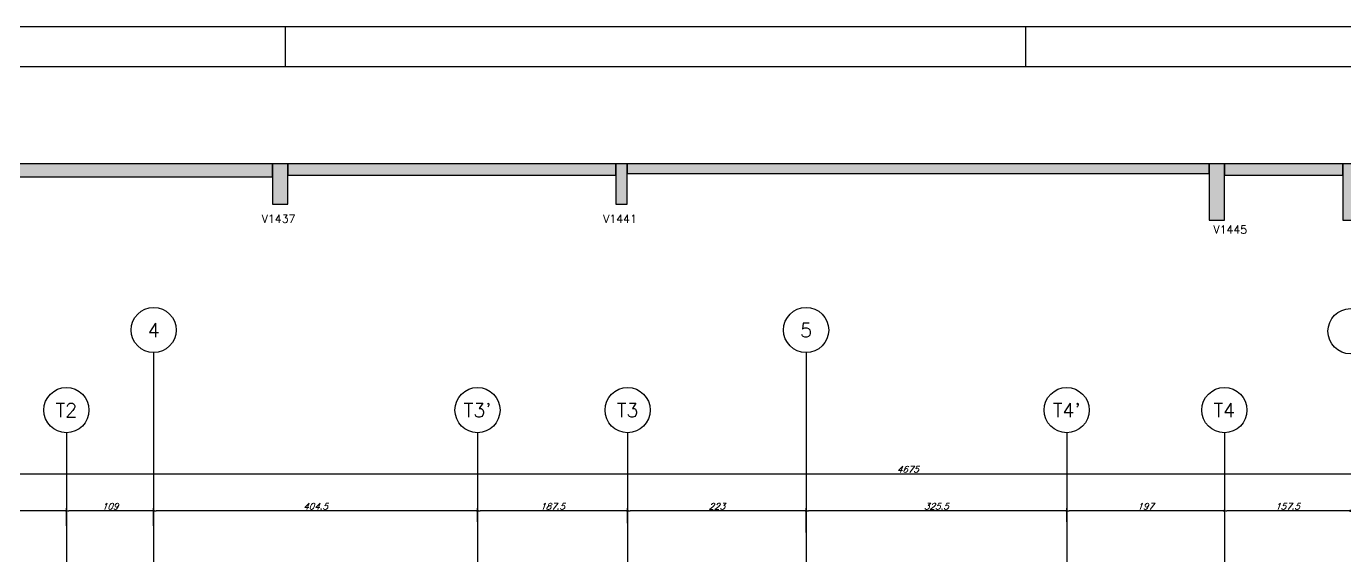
# Model space of a CAD drawing. Header units: millimetres. Extents: x -2290 to 5505, y -2157 to 2343.
# Drawn here: x -368 to 1278, y 1682 to 2343 of the extents above; entities that cross this region are included whole.
import ezdxf
from ezdxf.enums import TextEntityAlignment as Align

# ---------------------------------------------------------------- set-up
doc = ezdxf.new("R2010")
doc.units = ezdxf.units.MM
doc.header["$LTSCALE"] = 50
doc.linetypes.add('EIXO', pattern=[6.8, 6, -0.4, 0, -0.4])
for name, color, linetype in [('F-CORTE', 4, 'Continuous'), ('F-COTAS', 106, 'Continuous'), ('F-EIXO', 12, 'EIXO'), ('F-MARGEM', 1, 'Continuous'), ('F-SOLIDO-CORTE', 71, 'Continuous'), ('F-TEXTO', 6, 'Continuous'), ('F-TEXTO-YELLOW', 2, 'Continuous')]:
    doc.layers.add(name, color=color, linetype=linetype)
doc.styles.add('CP-TEXT-INCL', font='simplex.shx', dxfattribs={"oblique": 20})
doc.styles.add('MCP', font='simplex.shx')
doc.styles.add('ROMANS', font='simplex.shx')
doc.dimstyles.new('CP-COTAS-50', dxfattribs={"dimscale": 0.64, "dimtxt": 12.5, "dimasz": 5, "dimexe": 5, "dimexo": 5, "dimgap": 2.5, "dimtad": 1, "dimdec": 1, "dimdsep": 46, "dimtxsty": 'CP-TEXT-INCL', "dimblk1": 'DOT', "dimblk2": 'DOT', "dimsah": 1, "dimcen": 9, "dimclrd": 256, "dimclre": 256, "dimclrt": 256, "dimadec": 0, "dimazin": 0, "dimtfac": 1, "dimtdec": 1, "dimtmove": 2, "dimatfit": 3, "dimldrblk": 'DOT', "dimfxl": 0, "dimtolj": 1, "dimarcsym": 0})

# ---------------------------------------------------------------- blocks, each defined once
blk = doc.blocks.new('*U43')
at = {"layer": 'F-EIXO'}
blk.add_line((0, 0), (0, -2861.1), dxfattribs=at)
at = {"layer": 'F-EIXO', "color": 2, "linetype": 'Continuous'}
blk.add_circle((0, 28.2), 28.2, dxfattribs=at)
at = {"layer": 'F-TEXTO', "style": 'ROMANS'}
blk.add_attdef('EIXO', text='', height=17.5, rotation=360, dxfattribs=at).set_placement((0, 28.2), align=Align.MIDDLE_CENTER)
blk = doc.blocks.new('*U32')
at = {"layer": 'F-EIXO'}
blk.add_line((0, 0), (0, -2961.1), dxfattribs=at)
at = {"layer": 'F-EIXO', "color": 2, "linetype": 'Continuous'}
blk.add_circle((0, 28.2), 28.2, dxfattribs=at)
at = {"layer": 'F-TEXTO', "style": 'ROMANS'}
blk.add_attdef('EIXO', text='', height=17.5, rotation=360, dxfattribs=at).set_placement((0, 28.2), align=Align.MIDDLE_CENTER)
blk = doc.blocks.new('*U33')
at = {"layer": 'F-EIXO'}
blk.add_line((0, 0), (0, -2861.1), dxfattribs=at)
at = {"layer": 'F-EIXO', "color": 2, "linetype": 'Continuous'}
blk.add_circle((0, 28.2), 28.2, dxfattribs=at)
at = {"layer": 'F-TEXTO', "style": 'ROMANS'}
blk.add_attdef('EIXO', text='', height=17.5, rotation=360, dxfattribs=at).set_placement((0, 28.2), align=Align.MIDDLE_CENTER)
blk = doc.blocks.new('*U36')
at = {"layer": 'F-EIXO'}
blk.add_line((0, 0), (0, -2861.1), dxfattribs=at)
at = {"layer": 'F-EIXO', "color": 2, "linetype": 'Continuous'}
blk.add_circle((0, 28.2), 28.2, dxfattribs=at)
at = {"layer": 'F-TEXTO', "style": 'ROMANS'}
blk.add_attdef('EIXO', text='', height=17.5, rotation=360, dxfattribs=at).set_placement((0, 28.2), align=Align.MIDDLE_CENTER)
blk = doc.blocks.new('*U37')
at = {"layer": 'F-EIXO'}
blk.add_line((0, 0), (0, -2961.1), dxfattribs=at)
at = {"layer": 'F-EIXO', "color": 2, "linetype": 'Continuous'}
blk.add_circle((0, 28.2), 28.2, dxfattribs=at)
at = {"layer": 'F-TEXTO', "style": 'ROMANS'}
blk.add_attdef('EIXO', text='', height=17.5, rotation=360, dxfattribs=at).set_placement((0, 28.2), align=Align.MIDDLE_CENTER)
blk = doc.blocks.new('*U25')
at = {"layer": 'F-EIXO'}
blk.add_line((0, 0), (0, -2861.1), dxfattribs=at)
at = {"layer": 'F-EIXO', "color": 2, "linetype": 'Continuous'}
blk.add_circle((0, 28.2), 28.2, dxfattribs=at)
at = {"layer": 'F-TEXTO', "style": 'ROMANS'}
blk.add_attdef('EIXO', text='', height=17.5, rotation=360, dxfattribs=at).set_placement((0, 28.2), align=Align.MIDDLE_CENTER)
blk = doc.blocks.new('*U30')
at = {"layer": 'F-EIXO'}
blk.add_line((0, 0), (0, -2861.1), dxfattribs=at)
at = {"layer": 'F-EIXO', "color": 2, "linetype": 'Continuous'}
blk.add_circle((0, 28.2), 28.2, dxfattribs=at)
at = {"layer": 'F-TEXTO', "style": 'ROMANS'}
blk.add_attdef('EIXO', text='', height=17.5, rotation=360, dxfattribs=at).set_placement((0, 28.2), align=Align.MIDDLE_CENTER)
blk = doc.blocks.new('*U29')
at = {"layer": 'F-EIXO', "color": 2, "linetype": 'Continuous'}
blk.add_circle((0, 28.2), 28.2, dxfattribs=at)
at = {"layer": 'F-TEXTO', "style": 'ROMANS'}
blk.add_attdef('EIXO', text='', height=17.5, rotation=360, dxfattribs=at).set_placement((0, 28.2), align=Align.MIDDLE_CENTER)
blk = doc.blocks.new('A0-2L_900')
at = {"layer": 'F-MARGEM', "color": 2}
for p, q in [((44.9, 90), (44.9, 89)), ((63.4, 90), (63.4, 89))]:
    blk.add_line(p, q, dxfattribs=at)
blk.add_lwpolyline([(155.9, 0), (0, 0), (0, 90), (155.9, 90)], close=True, dxfattribs=at)
at = {"layer": 'F-MARGEM', "color": 7}
blk.add_lwpolyline([(2.5, 89), (154.9, 89), (154.9, 1), (2.5, 1)], close=True, dxfattribs=at)
blk = doc.blocks.new('_DOT')
at = {"color": 0, "linetype": 'ByBlock'}
blk.add_line((-0.5, 0), (-1, 0), dxfattribs=at)
at = {"color": 0, "linetype": 'ByBlock', "const_width": 0.5}
blk.add_lwpolyline([(-0.25, 0, 1), (0.25, 0, 1)], format="xyb", close=True, dxfattribs=at)
blk = doc.blocks.new('*D275')
at = {"layer": 'DEFPOINTS', "color": 0, "transparency": 16777216}
for p in [(3070, 1784), (-1605, 1438), (3070, 1438)]:
    blk.add_point(p, dxfattribs=at)
at = {"layer": 'F-COTAS', "lineweight": -2, "transparency": 16777216}
for p, q in [((-1605, 1441.2), (-1605, 1787.2)), ((-1601.8, 1784), (3066.8, 1784)), ((3070, 1441.2), (3070, 1787.2))]:
    blk.add_line(p, q, dxfattribs=at)
at = {"layer": 'F-COTAS', "lineweight": -2, "transparency": 16777216, "xscale": 3.2, "yscale": 3.2, "zscale": 3.2, "rotation": 180}
blk.add_blockref('_DOT', (-1605, 1784), dxfattribs=at)
at = {"layer": 'F-COTAS', "lineweight": -2, "transparency": 16777216, "xscale": 3.2, "yscale": 3.2, "zscale": 3.2}
blk.add_blockref('_DOT', (3070, 1784), dxfattribs=at)
at = {"layer": 'F-COTAS', "transparency": 16777216, "insert": (732.5, 1789.6), "char_height": 8, "attachment_point": 5, "style": 'CP-TEXT-INCL'}
blk.add_mtext('\\A1;4675', dxfattribs=at)
blk = doc.blocks.new('*D283')
at = {"layer": 'DEFPOINTS', "color": 0, "transparency": 16777216}
for p in [(1128, 1737.7), (1128, 1737.7), (1285.5, 1737.7)]:
    blk.add_point(p, dxfattribs=at)
at = {"layer": 'F-COTAS', "lineweight": -2, "transparency": 16777216}
blk.add_line((1282.3, 1737.7), (1131.2, 1737.7), dxfattribs=at)
at = {"layer": 'F-COTAS', "lineweight": -2, "transparency": 16777216, "xscale": 3.2, "yscale": 3.2, "zscale": 3.2, "rotation": 180}
blk.add_blockref('_DOT', (1128, 1737.7), dxfattribs=at)
at = {"layer": 'F-COTAS', "lineweight": -2, "transparency": 16777216, "xscale": 3.2, "yscale": 3.2, "zscale": 3.2}
blk.add_blockref('_DOT', (1285.5, 1737.7), dxfattribs=at)
at = {"layer": 'F-COTAS', "transparency": 16777216, "insert": (1206.8, 1743.3), "char_height": 8, "attachment_point": 5, "style": 'CP-TEXT-INCL'}
blk.add_mtext('\\A1;157.5', dxfattribs=at)
blk = doc.blocks.new('*D284')
at = {"layer": 'DEFPOINTS', "color": 0, "transparency": 16777216}
for p in [(931, 1737.7), (1128, 1737.7), (931, 1720.8)]:
    blk.add_point(p, dxfattribs=at)
at = {"layer": 'F-COTAS', "lineweight": -2, "transparency": 16777216}
for p, q in [((931, 1724), (931, 1740.9)), ((1124.8, 1737.7), (934.2, 1737.7))]:
    blk.add_line(p, q, dxfattribs=at)
at = {"layer": 'F-COTAS', "lineweight": -2, "transparency": 16777216, "xscale": 3.2, "yscale": 3.2, "zscale": 3.2, "rotation": 180}
blk.add_blockref('_DOT', (931, 1737.7), dxfattribs=at)
at = {"layer": 'F-COTAS', "lineweight": -2, "transparency": 16777216, "xscale": 3.2, "yscale": 3.2, "zscale": 3.2}
blk.add_blockref('_DOT', (1128, 1737.7), dxfattribs=at)
at = {"layer": 'F-COTAS', "transparency": 16777216, "insert": (1029.5, 1743.3), "char_height": 8, "attachment_point": 5, "style": 'CP-TEXT-INCL'}
blk.add_mtext('\\A1;197', dxfattribs=at)
blk = doc.blocks.new('*D285')
at = {"layer": 'DEFPOINTS', "color": 0, "transparency": 16777216}
for p in [(605.5, 1737.7), (931, 1720.8), (605.5, 1707.6)]:
    blk.add_point(p, dxfattribs=at)
at = {"layer": 'F-COTAS', "lineweight": -2, "transparency": 16777216}
for p, q in [((605.5, 1710.8), (605.5, 1740.9)), ((927.8, 1737.7), (608.7, 1737.7)), ((931, 1724), (931, 1740.9))]:
    blk.add_line(p, q, dxfattribs=at)
at = {"layer": 'F-COTAS', "lineweight": -2, "transparency": 16777216, "xscale": 3.2, "yscale": 3.2, "zscale": 3.2, "rotation": 180}
blk.add_blockref('_DOT', (605.5, 1737.7), dxfattribs=at)
at = {"layer": 'F-COTAS', "lineweight": -2, "transparency": 16777216, "xscale": 3.2, "yscale": 3.2, "zscale": 3.2}
blk.add_blockref('_DOT', (931, 1737.7), dxfattribs=at)
at = {"layer": 'F-COTAS', "transparency": 16777216, "insert": (768.2, 1743.3), "char_height": 8, "attachment_point": 5, "style": 'CP-TEXT-INCL'}
blk.add_mtext('\\A1;325.5', dxfattribs=at)
blk = doc.blocks.new('*D286')
at = {"layer": 'DEFPOINTS', "color": 0, "transparency": 16777216}
for p in [(382.5, 1737.7), (382.5, 1719.2), (605.5, 1707.6)]:
    blk.add_point(p, dxfattribs=at)
at = {"layer": 'F-COTAS', "lineweight": -2, "transparency": 16777216}
for p, q in [((382.5, 1722.4), (382.5, 1740.9)), ((602.3, 1737.7), (385.7, 1737.7)), ((605.5, 1710.8), (605.5, 1740.9))]:
    blk.add_line(p, q, dxfattribs=at)
at = {"layer": 'F-COTAS', "lineweight": -2, "transparency": 16777216, "xscale": 3.2, "yscale": 3.2, "zscale": 3.2, "rotation": 180}
blk.add_blockref('_DOT', (382.5, 1737.7), dxfattribs=at)
at = {"layer": 'F-COTAS', "lineweight": -2, "transparency": 16777216, "xscale": 3.2, "yscale": 3.2, "zscale": 3.2}
blk.add_blockref('_DOT', (605.5, 1737.7), dxfattribs=at)
at = {"layer": 'F-COTAS', "transparency": 16777216, "insert": (494, 1743.3), "char_height": 8, "attachment_point": 5, "style": 'CP-TEXT-INCL'}
blk.add_mtext('\\A1;223', dxfattribs=at)
blk = doc.blocks.new('*D287')
at = {"layer": 'DEFPOINTS', "color": 0, "transparency": 16777216}
for p in [(195, 1737.7), (195, 1720.8), (382.5, 1719.2)]:
    blk.add_point(p, dxfattribs=at)
at = {"layer": 'F-COTAS', "lineweight": -2, "transparency": 16777216}
for p, q in [((195, 1724), (195, 1740.9)), ((379.3, 1737.7), (198.2, 1737.7)), ((382.5, 1722.4), (382.5, 1740.9))]:
    blk.add_line(p, q, dxfattribs=at)
at = {"layer": 'F-COTAS', "lineweight": -2, "transparency": 16777216, "xscale": 3.2, "yscale": 3.2, "zscale": 3.2, "rotation": 180}
blk.add_blockref('_DOT', (195, 1737.7), dxfattribs=at)
at = {"layer": 'F-COTAS', "lineweight": -2, "transparency": 16777216, "xscale": 3.2, "yscale": 3.2, "zscale": 3.2}
blk.add_blockref('_DOT', (382.5, 1737.7), dxfattribs=at)
at = {"layer": 'F-COTAS', "transparency": 16777216, "insert": (288.7, 1743.3), "char_height": 8, "attachment_point": 5, "style": 'CP-TEXT-INCL'}
blk.add_mtext('\\A1;187.5', dxfattribs=at)
blk = doc.blocks.new('*D288')
at = {"layer": 'DEFPOINTS', "color": 0, "transparency": 16777216}
for p in [(-209.5, 1737.7), (-209.5, 1715.9), (195, 1720.8)]:
    blk.add_point(p, dxfattribs=at)
at = {"layer": 'F-COTAS', "lineweight": -2, "transparency": 16777216}
for p, q in [((-209.5, 1719.1), (-209.5, 1740.9)), ((191.8, 1737.7), (-206.3, 1737.7)), ((195, 1724), (195, 1740.9))]:
    blk.add_line(p, q, dxfattribs=at)
at = {"layer": 'F-COTAS', "lineweight": -2, "transparency": 16777216, "xscale": 3.2, "yscale": 3.2, "zscale": 3.2, "rotation": 180}
blk.add_blockref('_DOT', (-209.5, 1737.7), dxfattribs=at)
at = {"layer": 'F-COTAS', "lineweight": -2, "transparency": 16777216, "xscale": 3.2, "yscale": 3.2, "zscale": 3.2}
blk.add_blockref('_DOT', (195, 1737.7), dxfattribs=at)
at = {"layer": 'F-COTAS', "transparency": 16777216, "insert": (-7.3, 1743.3), "char_height": 8, "attachment_point": 5, "style": 'CP-TEXT-INCL'}
blk.add_mtext('\\A1;404.5', dxfattribs=at)
blk = doc.blocks.new('*D289')
at = {"layer": 'DEFPOINTS', "color": 0, "transparency": 16777216}
for p in [(-318.5, 1737.7), (-318.5, 1715.9), (-209.5, 1715.9)]:
    blk.add_point(p, dxfattribs=at)
at = {"layer": 'F-COTAS', "lineweight": -2, "transparency": 16777216}
for p, q in [((-318.5, 1719.1), (-318.5, 1740.9)), ((-212.7, 1737.7), (-315.3, 1737.7)), ((-209.5, 1719.1), (-209.5, 1740.9))]:
    blk.add_line(p, q, dxfattribs=at)
at = {"layer": 'F-COTAS', "lineweight": -2, "transparency": 16777216, "xscale": 3.2, "yscale": 3.2, "zscale": 3.2, "rotation": 180}
blk.add_blockref('_DOT', (-318.5, 1737.7), dxfattribs=at)
at = {"layer": 'F-COTAS', "lineweight": -2, "transparency": 16777216, "xscale": 3.2, "yscale": 3.2, "zscale": 3.2}
blk.add_blockref('_DOT', (-209.5, 1737.7), dxfattribs=at)
at = {"layer": 'F-COTAS', "transparency": 16777216, "insert": (-264, 1743.3), "char_height": 8, "attachment_point": 5, "style": 'CP-TEXT-INCL'}
blk.add_mtext('\\A1;109', dxfattribs=at)
blk = doc.blocks.new('*D290')
at = {"layer": 'DEFPOINTS', "color": 0, "transparency": 16777216}
for p in [(-506, 1737.7), (-318.5, 1715.9), (-506, 1710.9)]:
    blk.add_point(p, dxfattribs=at)
at = {"layer": 'F-COTAS', "lineweight": -2, "transparency": 16777216}
for p, q in [((-506, 1714.1), (-506, 1740.9)), ((-321.7, 1737.7), (-502.8, 1737.7)), ((-318.5, 1719.1), (-318.5, 1740.9))]:
    blk.add_line(p, q, dxfattribs=at)
at = {"layer": 'F-COTAS', "lineweight": -2, "transparency": 16777216, "xscale": 3.2, "yscale": 3.2, "zscale": 3.2, "rotation": 180}
blk.add_blockref('_DOT', (-506, 1737.7), dxfattribs=at)
at = {"layer": 'F-COTAS', "lineweight": -2, "transparency": 16777216, "xscale": 3.2, "yscale": 3.2, "zscale": 3.2}
blk.add_blockref('_DOT', (-318.5, 1737.7), dxfattribs=at)
at = {"layer": 'F-COTAS', "transparency": 16777216, "insert": (-412.3, 1743.3), "char_height": 8, "attachment_point": 5, "style": 'CP-TEXT-INCL'}
blk.add_mtext('\\A1;187.5', dxfattribs=at)

msp = doc.modelspace()

# ---------------------------------------------------------------- hatches: boundary and pattern name
at = {"layer": 'F-SOLIDO-CORTE', "linetype": 'Continuous'}
for points in [[(-146.113, 2170.788), (-156.092, 2170.788), (-253.262, 2170.788), (-295.304, 2170.788), (-334.673, 2170.788), (-397.352, 2170.788), (-424.471, 2170.788), (-543.526, 2170.788), (-595.037, 2170.788), (-849.935, 2170.788), (-863.591, 2170.788), (-869.5, 2170.788), (-869.5, 2165.185), (-869.5, 2162.761), (-869.5, 2154.788), (-855.844, 2154.788), (-849.935, 2154.788), (-595.037, 2154.788), (-475.981, 2154.788), (-424.471, 2154.788), (-361.791, 2154.788), (-334.673, 2154.788), (-295.304, 2154.788), (-198.134, 2154.788), (-156.092, 2154.788), (-129.597, 2154.788), (-123.05, 2154.788), (-61, 2154.788), (-61, 2164.558), (-61, 2166.716), (-61, 2170.788), (-123.05, 2170.788)], [(-61, 2140.256), (-61, 2133.511), (-61, 2120.788), (-56.165, 2120.788), (-44.563, 2120.788), (-42, 2120.788), (-42, 2151.319), (-42, 2158.065), (-42, 2170.788), (-53.602, 2170.788), (-56.165, 2170.788), (-61, 2170.788)], [(245.732, 2170.788), (239.37, 2170.788), (141.403, 2170.788), (-8.813, 2170.788), (-42, 2170.788), (-42, 2162.239), (-42, 2160.35), (-42, 2156.788), (108.216, 2156.788), (141.403, 2156.788), (239.37, 2156.788), (245.732, 2156.788), (345.875, 2156.788), (368, 2156.788), (368, 2165.336), (368, 2167.225), (368, 2170.788), (267.856, 2170.788)], [(368, 2140.256), (368, 2133.511), (368, 2120.788), (371.562, 2120.788), (380.111, 2120.788), (382, 2120.788), (382, 2151.319), (382, 2158.065), (382, 2170.788), (373.451, 2170.788), (371.562, 2170.788), (368, 2170.788)], [(541.545, 2170.788), (410.87, 2170.788), (382, 2170.788), (382, 2163.46), (382, 2161.841), (382, 2158.788), (512.676, 2158.788), (541.545, 2158.788), (551.724, 2158.788), (726.539, 2158.788), (738.141, 2158.788), (740.704, 2158.788), (749.353, 2158.788), (752.451, 2158.788), (1040.552, 2158.788), (1109, 2158.788), (1109, 2164.962), (1109, 2166.429), (1109, 2170.788), (807.347, 2170.788), (752.451, 2170.788), (749.353, 2170.788), (740.704, 2170.788), (729.102, 2170.788), (726.539, 2170.788), (551.724, 2170.788)], [(1115.902, 2170.788), (1109, 2170.788), (1109, 2134.771), (1109, 2126.215), (1109, 2100.788), (1115.902, 2100.788), (1125.677, 2100.788), (1128, 2100.788), (1128, 2136.804), (1128, 2145.361), (1128, 2170.788), (1118.224, 2170.788)], [(1155.167, 2170.788), (1128, 2170.788), (1128, 2163.584), (1128, 2161.873), (1128, 2156.788), (1265.567, 2156.788), (1269.511, 2156.788), (1276, 2156.788), (1276, 2169.801), (1276, 2169.961), (1276, 2170.788), (1269.511, 2170.788)], [(1276, 2105.722), (1276, 2104.919), (1276, 2100.788), (1277.121, 2100.788), (1294.782, 2100.788), (1295, 2100.788), (1295, 2165.853), (1295, 2166.656), (1295, 2170.788), (1277.339, 2170.788), (1277.121, 2170.788), (1276, 2170.788)]]:
    msp.add_hatch(color=256, dxfattribs=at).paths.add_polyline_path(points, flags=16)

# ---------------------------------------------------------------- linework, layer by layer
at = {"layer": 'F-CORTE', "linetype": 'Continuous'}
for p, q in [((-146.113, 2170.788), (-869.5, 2170.788)), ((-61, 2170.788), (-146.113, 2170.788)), ((-56.165, 2170.788), (-61, 2170.788)), ((-53.602, 2170.788), (-56.165, 2170.788)), ((-42, 2170.788), (-53.602, 2170.788)), ((245.732, 2170.788), (-42, 2170.788)), ((368, 2170.788), (245.732, 2170.788)), ((371.562, 2170.788), (368, 2170.788)), ((373.451, 2170.788), (371.562, 2170.788)), ((382, 2170.788), (373.451, 2170.788)), ((541.545, 2170.788), (382, 2170.788)), ((382, 2158.065), (382, 2158.788)), ((382, 2158.788), (512.676, 2158.788)), ((382, 2151.319), (382, 2158.065)), ((512.676, 2158.788), (541.545, 2158.788)), ((1109, 2170.788), (541.545, 2170.788)), ((541.545, 2158.788), (551.724, 2158.788)), ((551.724, 2158.788), (726.539, 2158.788)), ((726.539, 2158.788), (738.141, 2158.788)), ((738.141, 2158.788), (740.704, 2158.788)), ((740.704, 2158.788), (749.353, 2158.788)), ((749.353, 2158.788), (752.451, 2158.788)), ((752.451, 2158.788), (1040.552, 2158.788)), ((1040.552, 2158.788), (1109, 2158.788)), ((1115.902, 2170.788), (1109, 2170.788)), ((1109, 2158.788), (1109, 2134.771)), ((1128, 2170.788), (1115.902, 2170.788)), ((1155.167, 2170.788), (1128, 2170.788)), ((1276, 2170.788), (1155.167, 2170.788)), ((1277.121, 2170.788), (1276, 2170.788)), ((1277.339, 2170.788), (1277.121, 2170.788)), ((1295, 2170.788), (1277.339, 2170.788)), ((-424.471, 2154.788), (-361.791, 2154.788)), ((-361.791, 2154.788), (-334.673, 2154.788)), ((-334.673, 2154.788), (-295.304, 2154.788)), ((-295.304, 2154.788), (-198.134, 2154.788)), ((-198.134, 2154.788), (-156.092, 2154.788)), ((-156.092, 2154.788), (-129.597, 2154.788)), ((-129.597, 2154.788), (-123.05, 2154.788)), ((-123.05, 2154.788), (-61, 2154.788)), ((-61, 2154.788), (-61, 2140.256)), ((-42, 2151.319), (-42, 2156.788)), ((-42, 2156.788), (108.216, 2156.788)), ((-42, 2120.788), (-42, 2151.319)), ((108.216, 2156.788), (141.403, 2156.788)), ((141.403, 2156.788), (239.37, 2156.788)), ((239.37, 2156.788), (245.732, 2156.788)), ((245.732, 2156.788), (345.875, 2156.788)), ((345.875, 2156.788), (368, 2156.788)), ((368, 2156.788), (368, 2140.256)), ((382, 2120.788), (382, 2151.319)), ((1128, 2145.361), (1128, 2156.788)), ((1128, 2156.788), (1265.567, 2156.788)), ((1128, 2136.804), (1128, 2145.361)), ((1265.567, 2156.788), (1269.511, 2156.788)), ((1269.511, 2156.788), (1276, 2156.788)), ((1276, 2156.788), (1276, 2105.722)), ((-61, 2140.256), (-61, 2120.788)), ((368, 2140.256), (368, 2120.788)), ((1109, 2134.771), (1109, 2126.215)), ((1109, 2126.215), (1109, 2100.788)), ((1128, 2100.788), (1128, 2136.804)), ((-61, 2120.788), (-56.165, 2120.788)), ((-56.165, 2120.788), (-44.563, 2120.788)), ((-44.563, 2120.788), (-42, 2120.788)), ((368, 2120.788), (371.562, 2120.788)), ((371.562, 2120.788), (380.111, 2120.788)), ((380.111, 2120.788), (382, 2120.788)), ((1109, 2100.788), (1115.902, 2100.788)), ((1115.902, 2100.788), (1125.677, 2100.788)), ((1125.677, 2100.788), (1128, 2100.788)), ((1276, 2105.722), (1276, 2100.788)), ((1276, 2100.788), (1277.121, 2100.788)), ((1277.121, 2100.788), (1294.782, 2100.788))]:
    msp.add_line(p, q, dxfattribs=at)
at = {"layer": 'F-SOLIDO-CORTE', "linetype": 'Continuous'}
for p, q in [((-334.673, 2170.788), (-397.352, 2170.788)), ((-295.304, 2170.788), (-334.673, 2170.788)), ((-253.262, 2170.788), (-295.304, 2170.788)), ((-156.092, 2170.788), (-253.262, 2170.788)), ((-146.113, 2170.788), (-156.092, 2170.788)), ((-123.05, 2170.788), (-146.113, 2170.788)), ((-61, 2170.788), (-123.05, 2170.788)), ((-61, 2166.716), (-61, 2170.788)), ((-56.165, 2170.788), (-61, 2170.788)), ((-61, 2170.788), (-61, 2140.256)), ((-61, 2164.558), (-61, 2166.716)), ((-61, 2154.788), (-61, 2164.558)), ((-53.602, 2170.788), (-56.165, 2170.788)), ((-42, 2170.788), (-53.602, 2170.788)), ((-8.813, 2170.788), (-42, 2170.788)), ((-42, 2170.788), (-42, 2162.239)), ((-42, 2158.064), (-42, 2170.788)), ((-42, 2162.239), (-42, 2160.35)), ((-42, 2160.35), (-42, 2156.788)), ((-42, 2151.319), (-42, 2158.064)), ((141.402, 2170.788), (-8.813, 2170.788)), ((239.37, 2170.788), (141.402, 2170.788)), ((245.732, 2170.788), (239.37, 2170.788)), ((267.856, 2170.788), (245.732, 2170.788)), ((368, 2170.788), (267.856, 2170.788)), ((368, 2167.225), (368, 2170.788)), ((371.562, 2170.788), (368, 2170.788)), ((368, 2170.788), (368, 2140.256)), ((368, 2165.336), (368, 2167.225)), ((368, 2156.788), (368, 2165.336)), ((373.451, 2170.788), (371.562, 2170.788)), ((382, 2170.788), (373.451, 2170.788)), ((410.87, 2170.788), (382, 2170.788)), ((382, 2170.788), (382, 2163.46)), ((382, 2158.064), (382, 2170.788)), ((382, 2163.46), (382, 2161.841)), ((382, 2161.841), (382, 2158.788)), ((382, 2158.788), (512.676, 2158.788)), ((382, 2151.319), (382, 2158.064)), ((541.545, 2170.788), (410.87, 2170.788)), ((512.676, 2158.788), (541.545, 2158.788)), ((551.724, 2170.788), (541.545, 2170.788)), ((541.545, 2158.788), (551.724, 2158.788)), ((726.539, 2170.788), (551.724, 2170.788)), ((551.724, 2158.788), (726.539, 2158.788)), ((729.102, 2170.788), (726.539, 2170.788)), ((726.539, 2158.788), (738.141, 2158.788)), ((740.704, 2170.788), (729.102, 2170.788)), ((738.141, 2158.788), (740.704, 2158.788)), ((749.353, 2170.788), (740.704, 2170.788)), ((740.704, 2158.788), (749.353, 2158.788)), ((752.451, 2170.788), (749.353, 2170.788)), ((749.353, 2158.788), (752.451, 2158.788)), ((807.347, 2170.788), (752.451, 2170.788)), ((752.451, 2158.788), (1040.552, 2158.788)), ((1109, 2170.788), (807.347, 2170.788)), ((1040.552, 2158.788), (1109, 2158.788)), ((1109, 2166.429), (1109, 2170.788)), ((1115.902, 2170.788), (1109, 2170.788)), ((1109, 2170.788), (1109, 2134.771)), ((1109, 2164.962), (1109, 2166.429)), ((1109, 2158.788), (1109, 2164.962)), ((1118.224, 2170.788), (1115.902, 2170.788)), ((1128, 2170.788), (1118.224, 2170.788)), ((1155.166, 2170.788), (1128, 2170.788)), ((1128, 2170.788), (1128, 2163.584)), ((1128, 2145.36), (1128, 2170.788)), ((1128, 2163.584), (1128, 2161.873)), ((1128, 2161.873), (1128, 2156.788)), ((1269.511, 2170.788), (1155.166, 2170.788)), ((1276, 2170.788), (1269.511, 2170.788)), ((1276, 2169.961), (1276, 2170.788)), ((1277.121, 2170.788), (1276, 2170.788)), ((1276, 2170.788), (1276, 2105.722)), ((1276, 2169.801), (1276, 2169.961)), ((1276, 2156.788), (1276, 2169.801)), ((1277.339, 2170.788), (1277.121, 2170.788)), ((1295, 2170.788), (1277.339, 2170.788)), ((-424.471, 2154.788), (-361.791, 2154.788)), ((-361.791, 2154.788), (-334.673, 2154.788)), ((-334.673, 2154.788), (-295.304, 2154.788)), ((-295.304, 2154.788), (-198.134, 2154.788)), ((-198.134, 2154.788), (-156.092, 2154.788)), ((-156.092, 2154.788), (-129.597, 2154.788)), ((-129.597, 2154.788), (-123.05, 2154.788)), ((-123.05, 2154.788), (-61, 2154.788)), ((-42, 2156.788), (108.216, 2156.788)), ((-42, 2120.788), (-42, 2151.319)), ((108.216, 2156.788), (141.402, 2156.788)), ((141.402, 2156.788), (239.37, 2156.788)), ((239.37, 2156.788), (245.732, 2156.788)), ((245.732, 2156.788), (345.876, 2156.788)), ((345.876, 2156.788), (368, 2156.788)), ((382, 2120.788), (382, 2151.319)), ((1128, 2156.788), (1265.567, 2156.788)), ((1128, 2136.804), (1128, 2145.36)), ((1265.567, 2156.788), (1269.511, 2156.788)), ((1269.511, 2156.788), (1276, 2156.788)), ((-61, 2140.256), (-61, 2133.511)), ((-61, 2133.511), (-61, 2120.788)), ((368, 2140.256), (368, 2133.511)), ((368, 2133.511), (368, 2120.788)), ((1109, 2134.771), (1109, 2126.215)), ((1109, 2126.215), (1109, 2100.788)), ((1128, 2100.788), (1128, 2136.804)), ((-61, 2120.788), (-56.165, 2120.788)), ((-56.165, 2120.788), (-44.563, 2120.788)), ((-44.563, 2120.788), (-42, 2120.788)), ((368, 2120.788), (371.562, 2120.788)), ((371.562, 2120.788), (380.111, 2120.788)), ((380.111, 2120.788), (382, 2120.788)), ((1109, 2100.788), (1115.902, 2100.788)), ((1115.902, 2100.788), (1125.677, 2100.788)), ((1125.677, 2100.788), (1128, 2100.788)), ((1276, 2105.722), (1276, 2104.919)), ((1276, 2104.919), (1276, 2100.788)), ((1276, 2100.788), (1277.121, 2100.788)), ((1277.121, 2100.788), (1294.782, 2100.788))]:
    msp.add_line(p, q, dxfattribs=at)

# ---------------------------------------------------------------- block references
at = {"layer": 'F-EIXO', "linetype": 'Continuous'}
for name, p, values in [('*U37', (-209.5, 1935.283), {'EIXO': '4'}), ('*U32', (605.5, 1935.283), {'EIXO': '5'}), ('*U36', (-318.5, 1835.283), {'EIXO': 'T2'}), ('*U43', (195, 1835.283), {'EIXO': "T3'"}), ('*U33', (382.5, 1835.283), {'EIXO': 'T3'}), ('*U25', (931, 1835.283), {'EIXO': "T4'"}), ('*U30', (1128, 1835.283), {'EIXO': 'T4'})]:
    msp.add_blockref(name, p, dxfattribs=at).add_auto_attribs(values)
msp.add_blockref('*U29', (1285.5, 1933.768), dxfattribs=at)
at = {"layer": 'F-MARGEM', "xscale": 50, "yscale": 50, "zscale": 50}
msp.add_blockref('A0-2L_900', (-2290.233, -2157.396), dxfattribs=at)

# ---------------------------------------------------------------- texts
at = {"layer": 'F-TEXTO-YELLOW', "linetype": 'Continuous', "style": 'MCP'}
for s, p in [('V1437', (-74.454, 2097.438)), ('V1441', (352.046, 2097.438)), ('V1445', (1114.358, 2083.795))]:
    msp.add_text(s, height=10, dxfattribs=at).set_placement(p)

# ---------------------------------------------------------------- dimensions: what is measured, and where the dimension line sits
at = {"layer": 'F-COTAS'}
for base, p1, p2, picture, middle in [((3070, 1784.04), (-1605, 1438), (3070, 1438), '*D275', (732.5, 1789.64)), ((-506, 1737.657), (-318.5, 1715.871), (-506, 1710.925), '*D290', (-412.25, 1743.257)), ((-318.5, 1737.657), (-209.5, 1715.871), (-318.5, 1715.871), '*D289', (-264, 1743.257)), ((-209.5, 1737.657), (195, 1720.817), (-209.5, 1715.871), '*D288', (-7.25, 1743.257)), ((195, 1737.657), (382.5, 1719.169), (195, 1720.817), '*D287', (288.75, 1743.257)), ((382.5, 1737.657), (605.5, 1707.628), (382.5, 1719.169), '*D286', (494, 1743.257)), ((605.5, 1737.657), (931, 1720.817), (605.5, 1707.628), '*D285', (768.25, 1743.257)), ((931, 1737.657), (1128, 1737.657), (931, 1720.817), '*D284', (1029.5, 1743.257)), ((1128, 1737.657), (1285.5, 1737.657), (1128, 1737.657), '*D283', (1206.75, 1743.257))]:
    dim = msp.add_linear_dim(base=base, p1=p1, p2=p2, dimstyle='CP-COTAS-50', override={"dimfxl": 7.5}, dxfattribs=at)
    dim.commit()
    dim.dimension.update_dxf_attribs({"geometry": picture, "text_midpoint": middle})

doc.saveas('drawing.dxf')
